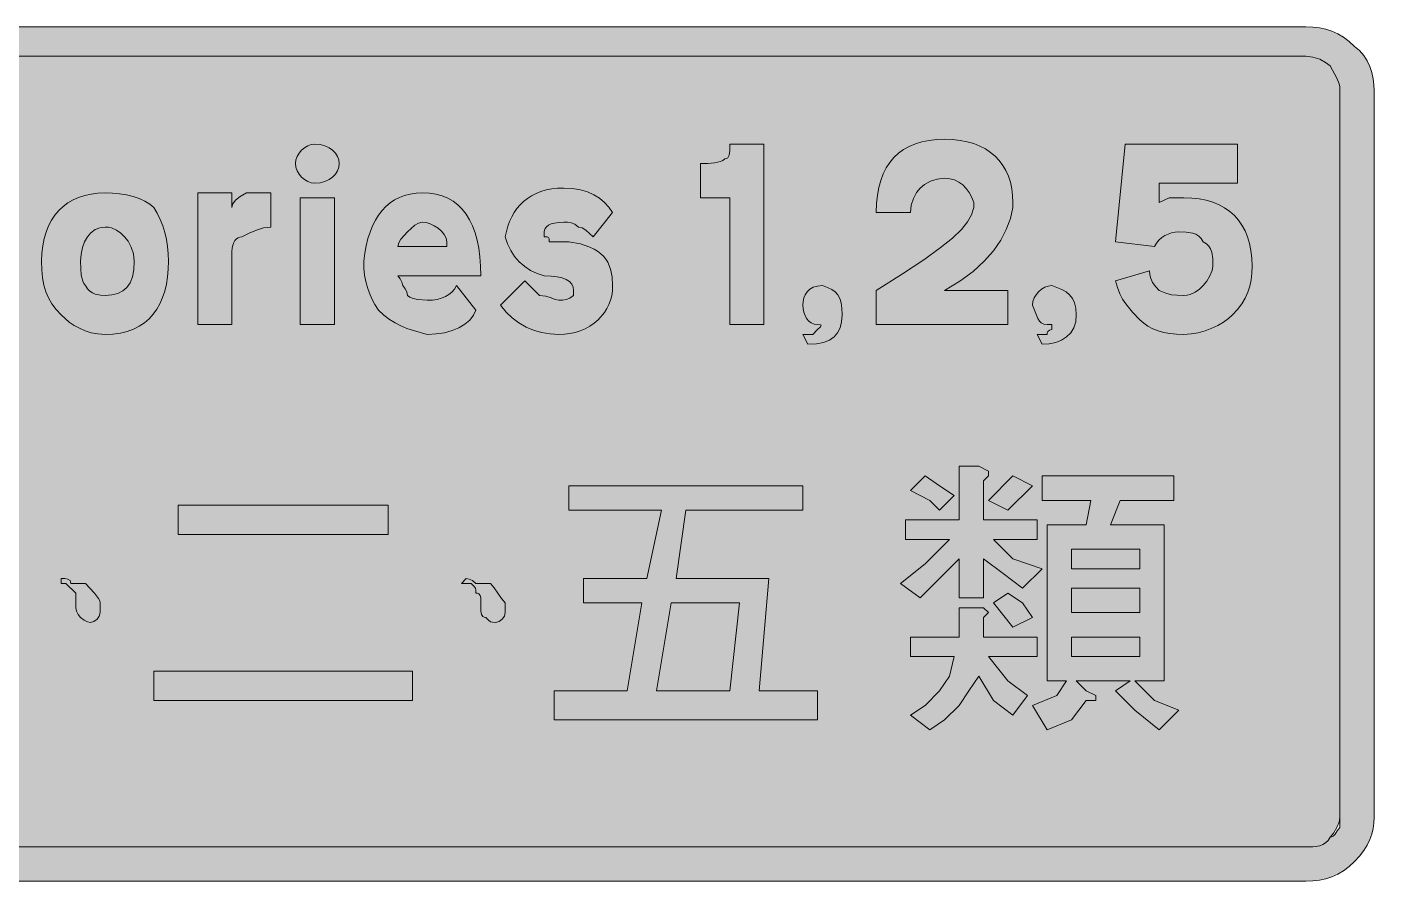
# Model space of a CAD drawing. Header units: metres. Extents: x 16 to 553, y 30 to 240.
# Drawn here: x 221.5 to 552.7, y 30.2 to 240.2 of the extents above; entities that cross this region are included whole.
import ezdxf

# ---------------------------------------------------------------- set-up
doc = ezdxf.new("R2010")
doc.units = ezdxf.units.M
for name, color, linetype, true_color in [('FILL_BLACK_000000', 7, 'Continuous', 0x000000), ('FILL_WHITE_FFFFFF', 7, 'Continuous', 0xffffff), ('STROKE_BLACK_000000', 7, 'Continuous', 0x000000)]:
    doc.layers.add(name, color=color, linetype=linetype, true_color=true_color)

msp = doc.modelspace()

# ---------------------------------------------------------------- hatches: boundary and pattern name
at = {"layer": 'FILL_BLACK_000000', "true_color": 0x000000}
h = msp.add_hatch(color=7, dxfattribs=at)
h.dxf.hatch_style = 1
h.paths.add_polyline_path([(539.28, 240), (540.85, 239.67), (542.34, 239.19), (543.78, 238.54), (545.17, 237.71), (546.54, 236.68), (547.89, 235.44), (549.13, 234.43), (550.16, 233.25), (550.99, 231.92), (551.64, 230.49), (552.12, 229.01), (552.45, 227.51), (552.63, 226.04), (552.69, 224.64), (552.69, 45.84), (552.63, 44.49), (552.45, 43.14), (552.12, 41.79), (551.64, 40.44), (550.99, 39.09), (550.16, 37.74), (549.13, 36.39), (547.89, 35.04), (546.54, 33.8), (545.17, 32.77), (543.78, 31.94), (542.34, 31.29), (540.85, 30.81), (539.28, 30.48), (537.64, 30.3), (535.89, 30.24), (31.89, 30.24), (30.49, 30.3), (29.02, 30.48), (27.52, 30.81), (26.04, 31.29), (24.61, 31.94), (23.28, 32.77), (22.1, 33.8), (21.09, 35.04), (19.85, 36.39), (18.82, 37.74), (17.99, 39.09), (17.34, 40.44), (16.86, 41.79), (16.53, 43.14), (16.35, 44.49), (16.29, 45.84), (16.29, 224.64), (16.44, 227.19), (16.8, 228.86), (17.49, 230.64), (17.72, 231.73), (18.39, 233.04), (18.9, 233.71), (19.51, 234.35), (20.25, 234.94), (21.09, 235.44), (21.59, 236.28), (22.18, 237.01), (22.82, 237.63), (23.49, 238.14), (24.8, 238.81), (25.89, 239.04), (27.67, 239.73), (29.34, 240.09), (31.89, 240.24), (535.89, 240.24), (537.64, 240.18), (539.28, 240)])
h.paths.add_polyline_path([(30.78, 232.83), (29.34, 232.29), (25.89, 230.64), (25.7, 229.74), (25.29, 228.84), (24.88, 227.94), (24.69, 227.04), (24.09, 226.29), (23.68, 225.52), (23.49, 224.64), (23.49, 45.84), (23.7, 44.75), (24.24, 43.44), (25.01, 42.13), (25.89, 41.04), (26.79, 40.25), (27.67, 39.65), (28.53, 39.23), (29.34, 38.94), (30.78, 38.68), (31.89, 38.64), (535.89, 38.64), (537.67, 38.68), (539.34, 38.94), (540.1, 39.23), (540.78, 39.65), (541.39, 40.25), (541.89, 41.04), (542.29, 41.09), (542.6, 41.25), (543.09, 41.79), (543.58, 42.56), (544.29, 43.44), (544.29, 45.84), (544.29, 224.64), (544.24, 225.49), (544.08, 226.25), (543.54, 227.64), (541.89, 230.64), (540.78, 231.52), (539.34, 232.29), (537.67, 232.83), (535.89, 233.04), (31.89, 233.04), (30.78, 232.83)], flags=16)
h = msp.add_hatch(color=7, dxfattribs=at)
h.dxf.hatch_style = 1
h.paths.add_polyline_path([(462.69, 175.44), (462.69, 167.04), (430.29, 167.04), (430.29, 175.44), (436.78, 179.56), (441.97, 183.01), (446, 185.9), (449.04, 188.34), (451.23, 190.44), (452.73, 192.31), (453.7, 194.08), (454.29, 195.84), (454.29, 197.04), (453.78, 198.33), (453.16, 199.5), (452.43, 200.52), (451.59, 201.39), (450.63, 202.09), (449.57, 202.61), (448.38, 202.93), (447.09, 203.04), (445.31, 202.83), (443.64, 202.29), (442.2, 201.52), (441.09, 200.64), (440.21, 199.53), (439.44, 198.09), (438.9, 196.42), (438.69, 194.64), (430.29, 194.64), (430.36, 196.82), (430.57, 198.86), (430.91, 200.76), (431.4, 202.51), (432.01, 204.13), (432.76, 205.61), (433.63, 206.94), (434.64, 208.14), (435.77, 209.19), (437.03, 210.11), (438.41, 210.88), (439.91, 211.51), (441.53, 212.01), (443.27, 212.36), (445.12, 212.57), (447.09, 212.64), (449.06, 212.57), (450.91, 212.36), (452.65, 212.02), (454.27, 211.55), (455.77, 210.96), (457.15, 210.24), (458.41, 209.4), (459.54, 208.44), (460.55, 207.37), (461.42, 206.19), (462.17, 204.91), (462.78, 203.53), (463.27, 202.04), (463.61, 200.47), (463.82, 198.8), (463.89, 197.04), (463.89, 195.84), (463.27, 193.14), (462.28, 190.46), (460.89, 187.8), (459.09, 185.19), (456.84, 182.63), (454.1, 180.15), (450.86, 177.74), (447.09, 175.44), (462.69, 175.44)])
h = msp.add_hatch(color=7, dxfattribs=at)
h.dxf.hatch_style = 1
h.paths.add_polyline_path([(298.18, 205.74), (297.86, 204.88), (297.34, 204.07), (296.64, 203.34), (295.77, 202.73), (294.75, 202.25), (293.58, 201.95), (292.29, 201.84), (291.39, 201.95), (290.53, 202.25), (289.72, 202.73), (288.99, 203.34), (288.38, 204.07), (287.9, 204.88), (287.6, 205.74), (287.49, 206.64), (287.6, 207.54), (287.9, 208.4), (288.38, 209.21), (288.99, 209.94), (289.72, 210.55), (290.53, 211.03), (291.39, 211.33), (292.29, 211.44), (293.58, 211.33), (294.75, 211.03), (295.77, 210.55), (296.64, 209.94), (297.34, 209.21), (297.86, 208.4), (298.18, 207.54), (298.29, 206.64), (298.18, 205.74)])
h = msp.add_hatch(color=7, dxfattribs=at)
h.dxf.hatch_style = 1
h.paths.add_polyline_path([(402.69, 167.04), (394.29, 167.04), (394.29, 198.24), (387.09, 198.24), (387.09, 206.64), (388.87, 206.66), (390.54, 206.79), (391.98, 207.15), (392.59, 207.44), (393.09, 207.84), (393.49, 207.9), (393.78, 208.06), (394, 208.35), (394.14, 208.74), (394.27, 209.86), (394.29, 211.44), (402.69, 211.44), (402.69, 167.04)])
h = msp.add_hatch(color=7, dxfattribs=at)
h.dxf.hatch_style = 1
h.paths.add_polyline_path([(506.74, 174.29), (507.48, 174.45), (508.74, 174.99), (509.77, 175.76), (510.69, 176.64), (511.57, 177.73), (512.34, 179.04), (512.88, 180.35), (513.09, 181.44), (513.05, 183.22), (512.79, 184.89), (512.5, 185.65), (512.08, 186.33), (511.48, 186.94), (510.69, 187.44), (510.19, 188.23), (509.58, 188.83), (508.9, 189.25), (508.14, 189.54), (506.47, 189.8), (504.69, 189.84), (503.79, 189.78), (502.91, 189.61), (502.05, 189.33), (501.24, 188.94), (500.48, 188.43), (499.8, 187.81), (499.19, 187.08), (498.69, 186.24), (489.09, 187.44), (491.49, 211.44), (519.09, 211.44), (519.09, 201.84), (499.89, 201.84), (499.89, 198.24), (499.89, 197.04), (502.29, 198.24), (505.89, 198.24), (507.86, 198.17), (509.71, 197.96), (511.45, 197.62), (513.07, 197.13), (514.57, 196.52), (515.95, 195.77), (517.21, 194.9), (518.34, 193.89), (519.35, 192.76), (520.22, 191.5), (520.97, 190.12), (521.58, 188.62), (522.07, 187), (522.41, 185.26), (522.62, 183.41), (522.69, 181.44), (522.63, 179.69), (522.45, 178.05), (522.12, 176.48), (521.64, 174.99), (520.99, 173.55), (520.16, 172.16), (519.13, 170.79), (517.89, 169.44), (516.88, 168.54), (515.68, 167.68), (514.3, 166.87), (512.79, 166.14), (511.16, 165.53), (509.45, 165.05), (507.69, 164.75), (505.89, 164.64), (504.15, 164.7), (502.51, 164.86), (501, 165.15), (499.59, 165.54), (498.3, 166.05), (497.11, 166.66), (496.05, 167.4), (495.09, 168.24), (493.31, 170.08), (491.64, 172.14), (490.88, 173.33), (490.2, 174.65), (489.59, 176.15), (489.09, 177.84), (497.49, 180.24), (497.54, 179.39), (497.7, 178.65), (498.24, 177.39), (499.01, 176.36), (499.89, 175.44), (501.5, 174.75), (502.89, 174.39), (504.28, 174.26), (505.89, 174.24), (506.74, 174.29)])
h = msp.add_hatch(color=7, dxfattribs=at)
h.dxf.hatch_style = 1
h.paths.add_polyline_path([(256.06, 178.77), (255.78, 176.97), (255.37, 175.27), (254.85, 173.68), (254.2, 172.2), (253.43, 170.83), (252.54, 169.59), (251.52, 168.47), (250.37, 167.49), (249.09, 166.64), (247.68, 165.93), (246.14, 165.38), (244.46, 164.97), (242.64, 164.72), (240.69, 164.64), (238.95, 164.75), (237.31, 165.05), (235.8, 165.53), (234.39, 166.14), (233.1, 166.87), (231.91, 167.68), (229.89, 169.44), (228.65, 170.79), (227.62, 172.18), (226.79, 173.62), (226.14, 175.14), (225.66, 176.78), (225.33, 178.55), (225.15, 180.5), (225.09, 182.64), (225.16, 184.61), (225.37, 186.46), (225.71, 188.2), (226.18, 189.82), (226.77, 191.32), (227.49, 192.7), (228.33, 193.96), (229.29, 195.09), (230.36, 196.1), (231.54, 196.97), (232.82, 197.72), (234.2, 198.33), (235.69, 198.82), (237.26, 199.16), (238.93, 199.37), (240.69, 199.44), (242.49, 199.38), (244.25, 199.21), (245.96, 198.93), (247.59, 198.54), (249.1, 198.03), (250.48, 197.41), (251.68, 196.68), (252.69, 195.84), (253.53, 194.44), (254.27, 192.93), (254.88, 191.35), (255.39, 189.69), (255.78, 187.98), (256.06, 186.22), (256.23, 184.44), (256.29, 182.64), (256.23, 180.66), (256.06, 178.77)])
h.paths.add_polyline_path([(247.14, 186.09), (246.37, 187.53), (245.49, 188.64), (244.57, 189.52), (243.54, 190.29), (242.28, 190.83), (241.54, 190.99), (240.69, 191.04), (239.4, 190.88), (238.23, 190.4), (237.21, 189.65), (236.34, 188.64), (235.64, 187.41), (235.12, 185.98), (234.8, 184.38), (234.69, 182.64), (234.71, 180.86), (234.84, 179.19), (235.2, 177.75), (235.49, 177.14), (235.89, 176.64), (236.39, 175.85), (236.98, 175.25), (237.62, 174.83), (238.29, 174.54), (239.6, 174.28), (240.69, 174.24), (242.38, 174.35), (243.84, 174.71), (245.08, 175.32), (246.09, 176.19), (246.88, 177.35), (247.44, 178.8), (247.78, 180.56), (247.89, 182.64), (247.68, 184.42), (247.14, 186.09)], flags=16)
h = msp.add_hatch(color=7, dxfattribs=at)
h.dxf.hatch_style = 1
h.paths.add_polyline_path([(263.49, 199.44), (271.89, 199.44), (271.89, 195.84), (271.95, 196.29), (272.12, 196.74), (272.79, 197.64), (273.91, 198.54), (275.49, 199.44), (281.49, 199.44), (281.49, 191.04), (279.69, 190.83), (277.89, 190.29), (276.09, 189.52), (274.29, 188.64), (273.84, 188.58), (273.41, 188.41), (273, 188.13), (272.64, 187.74), (272.33, 187.23), (272.1, 186.61), (271.94, 185.88), (271.89, 185.04), (271.89, 167.04), (263.49, 167.04), (263.49, 199.44)])
h = msp.add_hatch(color=7, dxfattribs=at)
h.dxf.hatch_style = 1
h.paths.add_polyline_path([(313.29, 178.29), (313.7, 177.52), (313.89, 176.64), (314.49, 175.89), (314.9, 175.12), (315.09, 174.24), (315.59, 173.84), (316.18, 173.55), (317.49, 173.19), (319.89, 173.04), (321.18, 173.1), (322.36, 173.26), (323.43, 173.55), (324.39, 173.94), (325.23, 174.45), (325.96, 175.06), (326.58, 175.8), (327.09, 176.64), (331.89, 170.64), (331.28, 169.35), (330.35, 168.18), (329.15, 167.16), (327.69, 166.29), (326.01, 165.59), (324.13, 165.07), (322.08, 164.75), (319.89, 164.64), (316.5, 165.58), (314.93, 166.12), (313.44, 166.74), (312, 167.48), (310.61, 168.35), (309.24, 169.4), (307.89, 170.64), (307.05, 171.99), (306.32, 173.36), (305.7, 174.75), (305.19, 176.19), (304.8, 177.68), (304.52, 179.25), (304.35, 180.89), (304.29, 182.64), (304.56, 184.61), (304.91, 186.46), (305.34, 188.2), (305.87, 189.82), (306.47, 191.32), (307.16, 192.7), (307.93, 193.96), (308.79, 195.09), (309.73, 196.1), (310.76, 196.97), (311.87, 197.72), (313.06, 198.33), (314.34, 198.82), (315.71, 199.16), (317.16, 199.37), (318.69, 199.44), (320.43, 199.36), (322.06, 199.1), (323.58, 198.69), (324.99, 198.11), (326.28, 197.37), (327.46, 196.47), (328.53, 195.41), (329.49, 194.19), (330.33, 192.82), (331.06, 191.3), (331.68, 189.62), (332.19, 187.8), (332.58, 185.82), (332.86, 183.71), (333.03, 181.44), (333.09, 179.04), (312.69, 179.04), (313.29, 178.29)])
h.paths.add_polyline_path([(324.69, 187.44), (324.53, 188.34), (324.09, 189.2), (323.42, 190.01), (322.59, 190.74), (321.64, 191.35), (320.64, 191.83), (319.64, 192.13), (318.69, 192.24), (317.79, 192.03), (316.89, 191.49), (315.09, 189.84), (313.44, 188.04), (312.9, 187.14), (312.69, 186.24), (324.69, 186.24), (324.69, 187.44)], flags=16)
h = msp.add_hatch(color=7, dxfattribs=at)
h.dxf.hatch_style = 1
h.paths.add_polyline_path([(365.43, 175.34), (365.27, 174.15), (364.98, 173.03), (364.59, 171.99), (364.08, 171), (363.47, 170.06), (361.89, 168.24), (360.94, 167.4), (359.88, 166.66), (358.75, 166.05), (357.54, 165.54), (356.28, 165.15), (354.97, 164.86), (353.64, 164.7), (352.29, 164.64), (350.1, 164.75), (348.01, 165.09), (346.05, 165.65), (344.19, 166.44), (342.45, 167.45), (340.81, 168.69), (339.3, 170.15), (337.89, 171.84), (343.89, 177.84), (347.49, 174.24), (349.08, 174.05), (350.34, 173.64), (351.37, 173.23), (352.29, 173.04), (353.19, 173.06), (354.09, 173.19), (354.99, 173.55), (355.89, 174.24), (355.89, 175.44), (355.78, 176.28), (355.44, 177.01), (354.88, 177.63), (354.09, 178.14), (353.08, 178.53), (351.84, 178.81), (350.38, 178.98), (348.69, 179.04), (346.95, 179.6), (345.33, 180.37), (343.86, 181.34), (342.54, 182.49), (341.39, 183.81), (340.42, 185.28), (339.65, 186.9), (339.09, 188.64), (339.71, 191.22), (340.14, 192.42), (340.67, 193.55), (341.27, 194.61), (341.96, 195.6), (342.73, 196.51), (343.59, 197.34), (344.53, 198.08), (345.56, 198.74), (346.67, 199.31), (347.87, 199.78), (349.14, 200.15), (350.51, 200.42), (351.96, 200.58), (353.49, 200.64), (355.63, 200.53), (357.56, 200.21), (359.29, 199.69), (360.84, 198.99), (362.22, 198.12), (363.45, 197.1), (364.53, 195.93), (365.49, 194.64), (360.69, 188.64), (358.89, 190.29), (357.99, 190.83), (357.09, 191.04), (356.19, 191.73), (355.29, 192.09), (354.39, 192.22), (353.49, 192.24), (352.25, 192.19), (351.22, 192.03), (350.39, 191.8), (349.74, 191.49), (349.26, 191.13), (348.93, 190.72), (348.75, 190.29), (348.69, 189.84), (348.69, 188.64), (349.38, 188.62), (349.74, 188.49), (349.87, 188.13), (349.89, 187.44), (354.69, 187.44), (357.57, 186.88), (359.92, 186.09), (360.92, 185.61), (361.8, 185.08), (362.57, 184.49), (363.24, 183.84), (363.81, 183.14), (364.29, 182.38), (364.98, 180.69), (365.37, 178.78), (365.49, 176.64), (365.43, 175.34)])
h = msp.add_hatch(color=7, dxfattribs=at)
h.dxf.hatch_style = 1
h.paths.add_polyline_path([(288.69, 167.04), (288.69, 198.24), (297.09, 198.24), (297.09, 167.04), (288.69, 167.04)])
h = msp.add_hatch(color=7, dxfattribs=at)
h.dxf.hatch_style = 1
h.paths.add_polyline_path([(421.78, 167.75), (421.42, 166.29), (420.81, 165.05), (419.94, 164.04), (418.78, 163.25), (417.33, 162.69), (415.57, 162.35), (413.49, 162.24), (412.29, 164.64), (414.69, 164.64), (415.89, 165.84), (416.56, 166.53), (416.79, 166.89), (416.56, 167.02), (415.89, 167.04), (415.05, 167.15), (414.31, 167.45), (413.7, 167.93), (413.19, 168.54), (412.8, 169.27), (412.52, 170.08), (412.35, 170.94), (412.29, 171.84), (412.35, 172.74), (412.53, 173.6), (412.86, 174.41), (413.34, 175.14), (413.99, 175.75), (414.82, 176.23), (415.85, 176.53), (417.09, 176.64), (418.33, 176.18), (419.36, 175.68), (420.19, 175.1), (420.84, 174.39), (421.32, 173.51), (421.65, 172.42), (421.83, 171.08), (421.89, 169.44), (421.78, 167.75)])
h = msp.add_hatch(color=7, dxfattribs=at)
h.dxf.hatch_style = 1
h.paths.add_polyline_path([(479.33, 167.75), (478.85, 166.29), (478.1, 165.05), (477.09, 164.04), (475.86, 163.25), (474.43, 162.69), (472.83, 162.35), (471.09, 162.24), (469.89, 164.64), (472.29, 164.64), (472.34, 165.04), (472.48, 165.33), (472.89, 165.69), (473.49, 165.84), (473.49, 167.04), (472.29, 167.04), (471.5, 167.15), (470.88, 167.45), (470.41, 167.93), (470.04, 168.54), (468.69, 171.84), (468.8, 172.74), (469.1, 173.6), (469.58, 174.41), (470.19, 175.14), (470.92, 175.75), (471.73, 176.23), (472.59, 176.53), (473.49, 176.64), (475.95, 175.68), (476.97, 175.1), (477.84, 174.39), (478.54, 173.51), (479.06, 172.42), (479.38, 171.08), (479.49, 169.44), (479.33, 167.75)])
h = msp.add_hatch(color=7, dxfattribs=at)
h.dxf.hatch_style = 1
h.paths.add_polyline_path([(455.49, 132.24), (457.89, 131.04), (457.89, 129.84), (456.69, 128.64), (456.69, 119.04), (469.89, 119.04), (469.89, 114.24), (459.09, 114.24), (463.89, 109.44), (471.09, 107.04), (466.29, 102.24), (461.49, 105.84), (456.69, 109.44), (456.69, 99.84), (450.69, 99.84), (450.69, 109.44), (445.89, 104.64), (441.09, 99.84), (436.29, 103.44), (442.29, 108.24), (448.29, 114.24), (437.49, 114.24), (437.49, 119.04), (450.69, 119.04), (450.69, 132.24), (455.49, 132.24)])
h = msp.add_hatch(color=7, dxfattribs=at)
h.dxf.hatch_style = 1
h.paths.add_polyline_path([(445.89, 127.44), (449.49, 125.04), (445.89, 121.44), (443.49, 123.84), (438.69, 126.24), (442.29, 129.84), (445.89, 127.44)])
h = msp.add_hatch(color=7, dxfattribs=at)
h.dxf.hatch_style = 1
h.paths.add_polyline_path([(468.69, 127.44), (462.69, 121.44), (457.89, 123.84), (463.89, 129.84), (468.69, 127.44)])
h = msp.add_hatch(color=7, dxfattribs=at)
h.dxf.hatch_style = 1
h.paths.add_polyline_path([(487.89, 117.84), (501.09, 117.84), (501.09, 79.44), (493.89, 79.44), (498.69, 74.64), (504.69, 72.24), (499.89, 67.44), (493.89, 72.24), (489.09, 77.04), (492.69, 79.44), (479.49, 79.44), (481.89, 77.04), (484.29, 75.84), (484.29, 74.64), (481.89, 74.64), (478.29, 69.84), (472.29, 67.44), (468.69, 73.44), (474.69, 75.84), (477.09, 79.44), (472.29, 79.44), (472.29, 117.84), (481.89, 117.84), (483.09, 123.84), (471.09, 123.84), (471.09, 129.84), (503.49, 129.84), (503.49, 123.84), (490.29, 123.84), (487.89, 117.84)])
h.paths.add_polyline_path([(478.29, 107.04), (495.09, 107.04), (495.09, 111.84), (478.29, 111.84), (478.29, 107.04)], flags=16)
h.paths.add_polyline_path([(478.29, 90.24), (478.29, 85.44), (495.09, 85.44), (495.09, 90.24), (478.29, 90.24)], flags=16)
h.paths.add_polyline_path([(495.09, 102.24), (478.29, 102.24), (478.29, 96.24), (495.09, 96.24), (495.09, 102.24)], flags=16)
h = msp.add_hatch(color=7, dxfattribs=at)
h.dxf.hatch_style = 1
h.paths.add_polyline_path([(412.29, 121.44), (383.49, 121.44), (381.09, 104.64), (403.89, 104.64), (401.49, 77.04), (415.89, 77.04), (415.89, 69.84), (351.09, 69.84), (351.09, 77.04), (369.09, 77.04), (372.69, 98.64), (358.29, 98.64), (358.29, 104.64), (373.89, 104.64), (377.49, 121.44), (354.69, 121.44), (354.69, 127.44), (412.29, 127.44), (412.29, 121.44)])
h.paths.add_polyline_path([(396.69, 98.64), (379.89, 98.64), (376.29, 77.04), (394.29, 77.04), (396.69, 98.64)], flags=16)
h = msp.add_hatch(color=7, dxfattribs=at)
h.dxf.hatch_style = 1
h.paths.add_polyline_path([(310.29, 122.64), (310.29, 115.44), (258.69, 115.44), (258.69, 122.64), (310.29, 122.64)])
h = msp.add_hatch(color=7, dxfattribs=at)
h.dxf.hatch_style = 1
h.paths.add_polyline_path([(233.49, 99.84), (233.49, 101.04), (231.09, 103.44), (229.89, 103.44), (229.89, 104.64), (230.77, 104.62), (231.54, 104.49), (232.08, 104.13), (232.24, 103.84), (232.29, 103.44), (235.89, 103.44), (238.14, 101.04), (239.1, 99.73), (239.38, 99.14), (239.49, 98.64), (239.49, 97.44), (239.49, 96.24), (239.28, 95.36), (238.74, 94.59), (237.97, 94.05), (237.09, 93.84), (236.34, 93.99), (235.57, 94.35), (234.69, 95.04), (234.09, 95.79), (233.68, 96.56), (233.49, 97.44), (233.49, 99.84)])
h = msp.add_hatch(color=7, dxfattribs=at)
h.dxf.hatch_style = 1
h.paths.add_polyline_path([(333.09, 99.84), (332.94, 100.44), (332.58, 100.85), (332.29, 100.99), (331.89, 101.04), (331.87, 101.75), (331.74, 102.24), (331.38, 102.73), (330.69, 103.44), (328.29, 103.44), (329.49, 104.64), (330.24, 104.49), (331.01, 104.13), (331.89, 103.44), (335.49, 103.44), (336.39, 102.35), (337.29, 101.04), (338.19, 99.73), (339.09, 98.64), (339.09, 97.44), (339.09, 96.24), (338.88, 95.36), (338.34, 94.59), (337.57, 94.05), (336.69, 93.84), (335.98, 93.86), (335.49, 93.99), (335, 94.35), (334.29, 95.04), (333.89, 95.09), (333.6, 95.25), (333.24, 95.79), (333.11, 96.56), (333.09, 97.44), (333.09, 99.84)])
h = msp.add_hatch(color=7, dxfattribs=at)
h.dxf.hatch_style = 1
h.paths.add_polyline_path([(466.29, 98.64), (468.69, 95.04), (463.89, 92.64), (459.09, 98.64), (462.69, 101.04), (466.29, 98.64)])
h = msp.add_hatch(color=7, dxfattribs=at)
h.dxf.hatch_style = 1
h.paths.add_polyline_path([(455.49, 97.44), (456.69, 97.44), (457.89, 96.24), (456.69, 95.04), (456.69, 90.24), (469.89, 90.24), (469.89, 85.44), (457.89, 85.44), (462.69, 79.44), (467.49, 75.84), (463.89, 71.04), (459.09, 74.64), (455.49, 80.64), (453.09, 77.04), (450.69, 73.44), (447.09, 69.84), (443.49, 67.44), (438.69, 71.04), (442.29, 73.44), (445.89, 77.04), (448.29, 80.64), (449.49, 85.44), (438.69, 85.44), (438.69, 90.24), (450.69, 90.24), (450.69, 97.44), (455.49, 97.44)])
h = msp.add_hatch(color=7, dxfattribs=at)
h.dxf.hatch_style = 1
h.paths.add_polyline_path([(316.29, 81.84), (316.29, 74.64), (252.69, 74.64), (252.69, 81.84), (316.29, 81.84)])
at = {"layer": 'FILL_WHITE_FFFFFF', "true_color": 0xffffff}
h = msp.add_hatch(color=7, dxfattribs=at)
h.dxf.hatch_style = 1
h.paths.add_polyline_path([(535.89, 233.04), (537.67, 232.83), (539.34, 232.29), (540.78, 231.52), (541.89, 230.64), (543.54, 227.64), (544.08, 226.25), (544.24, 225.49), (544.29, 224.64), (544.29, 45.84), (544.08, 44.75), (543.54, 43.44), (542.77, 42.13), (541.89, 41.04), (541.39, 40.25), (540.78, 39.65), (540.1, 39.23), (539.34, 38.94), (537.67, 38.68), (535.89, 38.64), (31.89, 38.64), (30.78, 38.68), (29.34, 38.94), (28.53, 39.23), (27.67, 39.65), (26.79, 40.25), (25.89, 41.04), (25.01, 42.13), (24.24, 43.44), (23.7, 44.75), (23.49, 45.84), (23.49, 224.64), (23.68, 225.52), (24.09, 226.29), (24.69, 227.04), (24.88, 227.94), (25.29, 228.84), (25.7, 229.74), (25.89, 230.64), (29.34, 232.29), (30.78, 232.83), (31.89, 233.04), (535.89, 233.04)])

# ---------------------------------------------------------------- linework, layer by layer
at = {"layer": 'FILL_BLACK_000000', "lineweight": 0, "true_color": 0x000000}
for points in [[(31.89, 240.24), (535.89, 240.24), (537.64, 240.18), (539.28, 240), (540.85, 239.67), (542.34, 239.19), (543.78, 238.54), (545.17, 237.71), (546.54, 236.68), (547.89, 235.44), (549.13, 234.43), (550.16, 233.25), (550.99, 231.92), (551.64, 230.49), (552.12, 229.01), (552.45, 227.51), (552.63, 226.04), (552.69, 224.64), (552.69, 45.84), (552.63, 44.49), (552.45, 43.14), (552.12, 41.79), (551.64, 40.44), (550.99, 39.09), (550.16, 37.74), (549.13, 36.39), (547.89, 35.04), (546.54, 33.8), (545.17, 32.77), (543.78, 31.94), (542.34, 31.29), (540.85, 30.81), (539.28, 30.48), (537.64, 30.3), (535.89, 30.24), (31.89, 30.24)], [(31.89, 38.64), (535.89, 38.64), (537.67, 38.68), (539.34, 38.94), (540.1, 39.23), (540.78, 39.65), (541.39, 40.25), (541.89, 41.04), (542.29, 41.09), (542.6, 41.25), (543.09, 41.79), (543.58, 42.56), (544.29, 43.44), (544.29, 45.84), (544.29, 224.64), (544.24, 225.49), (544.08, 226.25), (543.54, 227.64), (541.89, 230.64), (540.78, 231.52), (539.34, 232.29), (537.67, 232.83), (535.89, 233.04), (31.89, 233.04)]]:
    msp.add_lwpolyline(points, dxfattribs=at)
for points in [[(462.69, 175.44), (462.69, 167.04), (430.29, 167.04), (430.29, 175.44), (436.78, 179.56), (441.97, 183.01), (446, 185.9), (449.04, 188.34), (451.23, 190.44), (452.73, 192.31), (453.7, 194.08), (454.29, 195.84), (454.29, 197.04), (453.78, 198.33), (453.16, 199.5), (452.43, 200.52), (451.59, 201.39), (450.63, 202.09), (449.57, 202.61), (448.38, 202.93), (447.09, 203.04), (445.31, 202.83), (443.64, 202.29), (442.2, 201.52), (441.09, 200.64), (440.21, 199.53), (439.44, 198.09), (438.9, 196.42), (438.69, 194.64), (430.29, 194.64), (430.36, 196.82), (430.57, 198.86), (430.91, 200.76), (431.4, 202.51), (432.01, 204.13), (432.76, 205.61), (433.63, 206.94), (434.64, 208.14), (435.77, 209.19), (437.03, 210.11), (438.41, 210.88), (439.91, 211.51), (441.53, 212.01), (443.27, 212.36), (445.12, 212.57), (447.09, 212.64), (449.06, 212.57), (450.91, 212.36), (452.65, 212.02), (454.27, 211.55), (455.77, 210.96), (457.15, 210.24), (458.41, 209.4), (459.54, 208.44), (460.55, 207.37), (461.42, 206.19), (462.17, 204.91), (462.78, 203.53), (463.27, 202.04), (463.61, 200.47), (463.82, 198.8), (463.89, 197.04), (463.89, 195.84), (463.27, 193.14), (462.28, 190.46), (460.89, 187.8), (459.09, 185.19), (456.84, 182.63), (454.1, 180.15), (450.86, 177.74), (447.09, 175.44)], [(298.18, 205.74), (297.86, 204.88), (297.34, 204.07), (296.64, 203.34), (295.77, 202.73), (294.75, 202.25), (293.58, 201.95), (292.29, 201.84), (291.39, 201.95), (290.53, 202.25), (289.72, 202.73), (288.99, 203.34), (288.38, 204.07), (287.9, 204.88), (287.6, 205.74), (287.49, 206.64), (287.6, 207.54), (287.9, 208.4), (288.38, 209.21), (288.99, 209.94), (289.72, 210.55), (290.53, 211.03), (291.39, 211.33), (292.29, 211.44), (293.58, 211.33), (294.75, 211.03), (295.77, 210.55), (296.64, 209.94), (297.34, 209.21), (297.86, 208.4), (298.18, 207.54), (298.29, 206.64)], [(402.69, 167.04), (394.29, 167.04), (394.29, 198.24), (387.09, 198.24), (387.09, 206.64), (388.87, 206.66), (390.54, 206.79), (391.98, 207.15), (392.59, 207.44), (393.09, 207.84), (393.49, 207.9), (393.78, 208.06), (394, 208.35), (394.14, 208.74), (394.27, 209.86), (394.29, 211.44), (402.69, 211.44)], [(506.74, 174.29), (507.48, 174.45), (508.74, 174.99), (509.77, 175.76), (510.69, 176.64), (511.57, 177.73), (512.34, 179.04), (512.88, 180.35), (513.09, 181.44), (513.05, 183.22), (512.79, 184.89), (512.5, 185.65), (512.08, 186.33), (511.48, 186.94), (510.69, 187.44), (510.19, 188.23), (509.58, 188.83), (508.9, 189.25), (508.14, 189.54), (506.47, 189.8), (504.69, 189.84), (503.79, 189.78), (502.91, 189.61), (502.05, 189.33), (501.24, 188.94), (500.48, 188.43), (499.8, 187.81), (499.19, 187.08), (498.69, 186.24), (489.09, 187.44), (491.49, 211.44), (519.09, 211.44), (519.09, 201.84), (499.89, 201.84), (499.89, 198.24), (499.89, 197.04), (502.29, 198.24), (505.89, 198.24), (507.86, 198.17), (509.71, 197.96), (511.45, 197.62), (513.07, 197.13), (514.57, 196.52), (515.95, 195.77), (517.21, 194.9), (518.34, 193.89), (519.35, 192.76), (520.22, 191.5), (520.97, 190.12), (521.58, 188.62), (522.07, 187), (522.41, 185.26), (522.62, 183.41), (522.69, 181.44), (522.63, 179.69), (522.45, 178.05), (522.12, 176.48), (521.64, 174.99), (520.99, 173.55), (520.16, 172.16), (519.13, 170.79), (517.89, 169.44), (516.88, 168.54), (515.68, 167.68), (514.3, 166.87), (512.79, 166.14), (511.16, 165.53), (509.45, 165.05), (507.69, 164.75), (505.89, 164.64), (504.15, 164.7), (502.51, 164.86), (501, 165.15), (499.59, 165.54), (498.3, 166.05), (497.11, 166.66), (496.05, 167.4), (495.09, 168.24), (493.31, 170.08), (491.64, 172.14), (490.88, 173.33), (490.2, 174.65), (489.59, 176.15), (489.09, 177.84), (497.49, 180.24), (497.54, 179.39), (497.7, 178.65), (498.24, 177.39), (499.01, 176.36), (499.89, 175.44), (501.5, 174.75), (502.89, 174.39), (504.28, 174.26), (505.89, 174.24)], [(256.06, 178.77), (255.78, 176.97), (255.37, 175.27), (254.85, 173.68), (254.2, 172.2), (253.43, 170.83), (252.54, 169.59), (251.52, 168.47), (250.37, 167.49), (249.09, 166.64), (247.68, 165.93), (246.14, 165.38), (244.46, 164.97), (242.64, 164.72), (240.69, 164.64), (238.95, 164.75), (237.31, 165.05), (235.8, 165.53), (234.39, 166.14), (233.1, 166.87), (231.91, 167.68), (229.89, 169.44), (228.65, 170.79), (227.62, 172.18), (226.79, 173.62), (226.14, 175.14), (225.66, 176.78), (225.33, 178.55), (225.15, 180.5), (225.09, 182.64), (225.16, 184.61), (225.37, 186.46), (225.71, 188.2), (226.18, 189.82), (226.77, 191.32), (227.49, 192.7), (228.33, 193.96), (229.29, 195.09), (230.36, 196.1), (231.54, 196.97), (232.82, 197.72), (234.2, 198.33), (235.69, 198.82), (237.26, 199.16), (238.93, 199.37), (240.69, 199.44), (242.49, 199.38), (244.25, 199.21), (245.96, 198.93), (247.59, 198.54), (249.1, 198.03), (250.48, 197.41), (251.68, 196.68), (252.69, 195.84), (253.53, 194.44), (254.27, 192.93), (254.88, 191.35), (255.39, 189.69), (255.78, 187.98), (256.06, 186.22), (256.23, 184.44), (256.29, 182.64), (256.23, 180.66)], [(263.49, 199.44), (271.89, 199.44), (271.89, 195.84), (271.95, 196.29), (272.12, 196.74), (272.79, 197.64), (273.91, 198.54), (275.49, 199.44), (281.49, 199.44), (281.49, 191.04), (279.69, 190.83), (277.89, 190.29), (276.09, 189.52), (274.29, 188.64), (273.84, 188.58), (273.41, 188.41), (273, 188.13), (272.64, 187.74), (272.33, 187.23), (272.1, 186.61), (271.94, 185.88), (271.89, 185.04), (271.89, 167.04), (263.49, 167.04)], [(313.29, 178.29), (313.7, 177.52), (313.89, 176.64), (314.49, 175.89), (314.9, 175.12), (315.09, 174.24), (315.59, 173.84), (316.18, 173.55), (317.49, 173.19), (319.89, 173.04), (321.18, 173.1), (322.36, 173.26), (323.43, 173.55), (324.39, 173.94), (325.23, 174.45), (325.96, 175.06), (326.58, 175.8), (327.09, 176.64), (331.89, 170.64), (331.28, 169.35), (330.35, 168.18), (329.15, 167.16), (327.69, 166.29), (326.01, 165.59), (324.13, 165.07), (322.08, 164.75), (319.89, 164.64), (316.5, 165.58), (314.93, 166.12), (313.44, 166.74), (312, 167.48), (310.61, 168.35), (309.24, 169.4), (307.89, 170.64), (307.05, 171.99), (306.32, 173.36), (305.7, 174.75), (305.19, 176.19), (304.8, 177.68), (304.52, 179.25), (304.35, 180.89), (304.29, 182.64), (304.56, 184.61), (304.91, 186.46), (305.34, 188.2), (305.87, 189.82), (306.47, 191.32), (307.16, 192.7), (307.93, 193.96), (308.79, 195.09), (309.73, 196.1), (310.76, 196.97), (311.87, 197.72), (313.06, 198.33), (314.34, 198.82), (315.71, 199.16), (317.16, 199.37), (318.69, 199.44), (320.43, 199.36), (322.06, 199.1), (323.58, 198.69), (324.99, 198.11), (326.28, 197.37), (327.46, 196.47), (328.53, 195.41), (329.49, 194.19), (330.33, 192.82), (331.06, 191.3), (331.68, 189.62), (332.19, 187.8), (332.58, 185.82), (332.86, 183.71), (333.03, 181.44), (333.09, 179.04), (312.69, 179.04)], [(365.43, 175.34), (365.27, 174.15), (364.98, 173.03), (364.59, 171.99), (364.08, 171), (363.47, 170.06), (361.89, 168.24), (360.94, 167.4), (359.88, 166.66), (358.75, 166.05), (357.54, 165.54), (356.28, 165.15), (354.97, 164.86), (353.64, 164.7), (352.29, 164.64), (350.1, 164.75), (348.01, 165.09), (346.05, 165.65), (344.19, 166.44), (342.45, 167.45), (340.81, 168.69), (339.3, 170.15), (337.89, 171.84), (343.89, 177.84), (347.49, 174.24), (349.08, 174.05), (350.34, 173.64), (351.37, 173.23), (352.29, 173.04), (353.19, 173.06), (354.09, 173.19), (354.99, 173.55), (355.89, 174.24), (355.89, 175.44), (355.78, 176.28), (355.44, 177.01), (354.88, 177.63), (354.09, 178.14), (353.08, 178.53), (351.84, 178.81), (350.38, 178.98), (348.69, 179.04), (346.95, 179.6), (345.33, 180.37), (343.86, 181.34), (342.54, 182.49), (341.39, 183.81), (340.42, 185.28), (339.65, 186.9), (339.09, 188.64), (339.71, 191.22), (340.14, 192.42), (340.67, 193.55), (341.27, 194.61), (341.96, 195.6), (342.73, 196.51), (343.59, 197.34), (344.53, 198.08), (345.56, 198.74), (346.67, 199.31), (347.87, 199.78), (349.14, 200.15), (350.51, 200.42), (351.96, 200.58), (353.49, 200.64), (355.63, 200.53), (357.56, 200.21), (359.29, 199.69), (360.84, 198.99), (362.22, 198.12), (363.45, 197.1), (364.53, 195.93), (365.49, 194.64), (360.69, 188.64), (358.89, 190.29), (357.99, 190.83), (357.09, 191.04), (356.19, 191.73), (355.29, 192.09), (354.39, 192.22), (353.49, 192.24), (352.25, 192.19), (351.22, 192.03), (350.39, 191.8), (349.74, 191.49), (349.26, 191.13), (348.93, 190.72), (348.75, 190.29), (348.69, 189.84), (348.69, 188.64), (349.38, 188.62), (349.74, 188.49), (349.87, 188.13), (349.89, 187.44), (354.69, 187.44), (357.57, 186.88), (359.92, 186.09), (360.92, 185.61), (361.8, 185.08), (362.57, 184.49), (363.24, 183.84), (363.81, 183.14), (364.29, 182.38), (364.98, 180.69), (365.37, 178.78), (365.49, 176.64)], [(288.69, 167.04), (288.69, 198.24), (297.09, 198.24), (297.09, 167.04)], [(324.69, 187.44), (324.53, 188.34), (324.09, 189.2), (323.42, 190.01), (322.59, 190.74), (321.64, 191.35), (320.64, 191.83), (319.64, 192.13), (318.69, 192.24), (317.79, 192.03), (316.89, 191.49), (315.09, 189.84), (313.44, 188.04), (312.9, 187.14), (312.69, 186.24), (324.69, 186.24)], [(247.14, 186.09), (246.37, 187.53), (245.49, 188.64), (244.57, 189.52), (243.54, 190.29), (242.28, 190.83), (241.54, 190.99), (240.69, 191.04), (239.4, 190.88), (238.23, 190.4), (237.21, 189.65), (236.34, 188.64), (235.64, 187.41), (235.12, 185.98), (234.8, 184.38), (234.69, 182.64), (234.71, 180.86), (234.84, 179.19), (235.2, 177.75), (235.49, 177.14), (235.89, 176.64), (236.39, 175.85), (236.98, 175.25), (237.62, 174.83), (238.29, 174.54), (239.6, 174.28), (240.69, 174.24), (242.38, 174.35), (243.84, 174.71), (245.08, 175.32), (246.09, 176.19), (246.88, 177.35), (247.44, 178.8), (247.78, 180.56), (247.89, 182.64), (247.68, 184.42)], [(421.78, 167.75), (421.42, 166.29), (420.81, 165.05), (419.94, 164.04), (418.78, 163.25), (417.33, 162.69), (415.57, 162.35), (413.49, 162.24), (412.29, 164.64), (414.69, 164.64), (415.89, 165.84), (416.56, 166.53), (416.79, 166.89), (416.56, 167.02), (415.89, 167.04), (415.05, 167.15), (414.31, 167.45), (413.7, 167.93), (413.19, 168.54), (412.8, 169.27), (412.52, 170.08), (412.35, 170.94), (412.29, 171.84), (412.35, 172.74), (412.53, 173.6), (412.86, 174.41), (413.34, 175.14), (413.99, 175.75), (414.82, 176.23), (415.85, 176.53), (417.09, 176.64), (418.33, 176.18), (419.36, 175.68), (420.19, 175.1), (420.84, 174.39), (421.32, 173.51), (421.65, 172.42), (421.83, 171.08), (421.89, 169.44)], [(479.33, 167.75), (478.85, 166.29), (478.1, 165.05), (477.09, 164.04), (475.86, 163.25), (474.43, 162.69), (472.83, 162.35), (471.09, 162.24), (469.89, 164.64), (472.29, 164.64), (472.34, 165.04), (472.48, 165.33), (472.89, 165.69), (473.49, 165.84), (473.49, 167.04), (472.29, 167.04), (471.5, 167.15), (470.88, 167.45), (470.41, 167.93), (470.04, 168.54), (468.69, 171.84), (468.8, 172.74), (469.1, 173.6), (469.58, 174.41), (470.19, 175.14), (470.92, 175.75), (471.73, 176.23), (472.59, 176.53), (473.49, 176.64), (475.95, 175.68), (476.97, 175.1), (477.84, 174.39), (478.54, 173.51), (479.06, 172.42), (479.38, 171.08), (479.49, 169.44)], [(455.49, 132.24), (457.89, 131.04), (457.89, 129.84), (456.69, 128.64), (456.69, 119.04), (469.89, 119.04), (469.89, 114.24), (459.09, 114.24), (463.89, 109.44), (471.09, 107.04), (466.29, 102.24), (461.49, 105.84), (456.69, 109.44), (456.69, 99.84), (450.69, 99.84), (450.69, 109.44), (445.89, 104.64), (441.09, 99.84), (436.29, 103.44), (442.29, 108.24), (448.29, 114.24), (437.49, 114.24), (437.49, 119.04), (450.69, 119.04), (450.69, 132.24)], [(445.89, 127.44), (449.49, 125.04), (445.89, 121.44), (443.49, 123.84), (438.69, 126.24), (442.29, 129.84)], [(468.69, 127.44), (462.69, 121.44), (457.89, 123.84), (463.89, 129.84)], [(487.89, 117.84), (501.09, 117.84), (501.09, 79.44), (493.89, 79.44), (498.69, 74.64), (504.69, 72.24), (499.89, 67.44), (493.89, 72.24), (489.09, 77.04), (492.69, 79.44), (479.49, 79.44), (481.89, 77.04), (484.29, 75.84), (484.29, 74.64), (481.89, 74.64), (478.29, 69.84), (472.29, 67.44), (468.69, 73.44), (474.69, 75.84), (477.09, 79.44), (472.29, 79.44), (472.29, 117.84), (481.89, 117.84), (483.09, 123.84), (471.09, 123.84), (471.09, 129.84), (503.49, 129.84), (503.49, 123.84), (490.29, 123.84)], [(412.29, 121.44), (383.49, 121.44), (381.09, 104.64), (403.89, 104.64), (401.49, 77.04), (415.89, 77.04), (415.89, 69.84), (351.09, 69.84), (351.09, 77.04), (369.09, 77.04), (372.69, 98.64), (358.29, 98.64), (358.29, 104.64), (373.89, 104.64), (377.49, 121.44), (354.69, 121.44), (354.69, 127.44), (412.29, 127.44)], [(310.29, 122.64), (310.29, 115.44), (258.69, 115.44), (258.69, 122.64)], [(478.29, 107.04), (495.09, 107.04), (495.09, 111.84), (478.29, 111.84)], [(233.49, 99.84), (233.49, 101.04), (231.09, 103.44), (229.89, 103.44), (229.89, 104.64), (230.77, 104.62), (231.54, 104.49), (232.08, 104.13), (232.24, 103.84), (232.29, 103.44), (235.89, 103.44), (238.14, 101.04), (239.1, 99.73), (239.38, 99.14), (239.49, 98.64), (239.49, 97.44), (239.49, 96.24), (239.28, 95.36), (238.74, 94.59), (237.97, 94.05), (237.09, 93.84), (236.34, 93.99), (235.57, 94.35), (234.69, 95.04), (234.09, 95.79), (233.68, 96.56), (233.49, 97.44)], [(333.09, 99.84), (332.94, 100.44), (332.58, 100.85), (332.29, 100.99), (331.89, 101.04), (331.87, 101.75), (331.74, 102.24), (331.38, 102.73), (330.69, 103.44), (328.29, 103.44), (329.49, 104.64), (330.24, 104.49), (331.01, 104.13), (331.89, 103.44), (335.49, 103.44), (336.39, 102.35), (337.29, 101.04), (338.19, 99.73), (339.09, 98.64), (339.09, 97.44), (339.09, 96.24), (338.88, 95.36), (338.34, 94.59), (337.57, 94.05), (336.69, 93.84), (335.98, 93.86), (335.49, 93.99), (335, 94.35), (334.29, 95.04), (333.89, 95.09), (333.6, 95.25), (333.24, 95.79), (333.11, 96.56), (333.09, 97.44)], [(466.29, 98.64), (468.69, 95.04), (463.89, 92.64), (459.09, 98.64), (462.69, 101.04)], [(495.09, 102.24), (478.29, 102.24), (478.29, 96.24), (495.09, 96.24)], [(396.69, 98.64), (379.89, 98.64), (376.29, 77.04), (394.29, 77.04)], [(455.49, 97.44), (456.69, 97.44), (457.89, 96.24), (456.69, 95.04), (456.69, 90.24), (469.89, 90.24), (469.89, 85.44), (457.89, 85.44), (462.69, 79.44), (467.49, 75.84), (463.89, 71.04), (459.09, 74.64), (455.49, 80.64), (453.09, 77.04), (450.69, 73.44), (447.09, 69.84), (443.49, 67.44), (438.69, 71.04), (442.29, 73.44), (445.89, 77.04), (448.29, 80.64), (449.49, 85.44), (438.69, 85.44), (438.69, 90.24), (450.69, 90.24), (450.69, 97.44)], [(478.29, 90.24), (478.29, 85.44), (495.09, 85.44), (495.09, 90.24)], [(316.29, 81.84), (316.29, 74.64), (252.69, 74.64), (252.69, 81.84)]]:
    msp.add_lwpolyline(points, close=True, dxfattribs=at)
at = {"layer": 'FILL_WHITE_FFFFFF', "lineweight": 0, "true_color": 0xffffff}
msp.add_lwpolyline([(31.89, 233.04), (535.89, 233.04), (537.67, 232.83), (539.34, 232.29), (540.78, 231.52), (541.89, 230.64), (543.54, 227.64), (544.08, 226.25), (544.24, 225.49), (544.29, 224.64), (544.29, 45.84), (544.08, 44.75), (543.54, 43.44), (542.77, 42.13), (541.89, 41.04), (541.39, 40.25), (540.78, 39.65), (540.1, 39.23), (539.34, 38.94), (537.67, 38.68), (535.89, 38.64), (31.89, 38.64)], dxfattribs=at)
at = {"layer": 'STROKE_BLACK_000000', "lineweight": 0, "true_color": 0x000000}
msp.add_lwpolyline([(503.29, 175.68), (503.29, 175.68)], dxfattribs=at)

doc.saveas('drawing.dxf')
